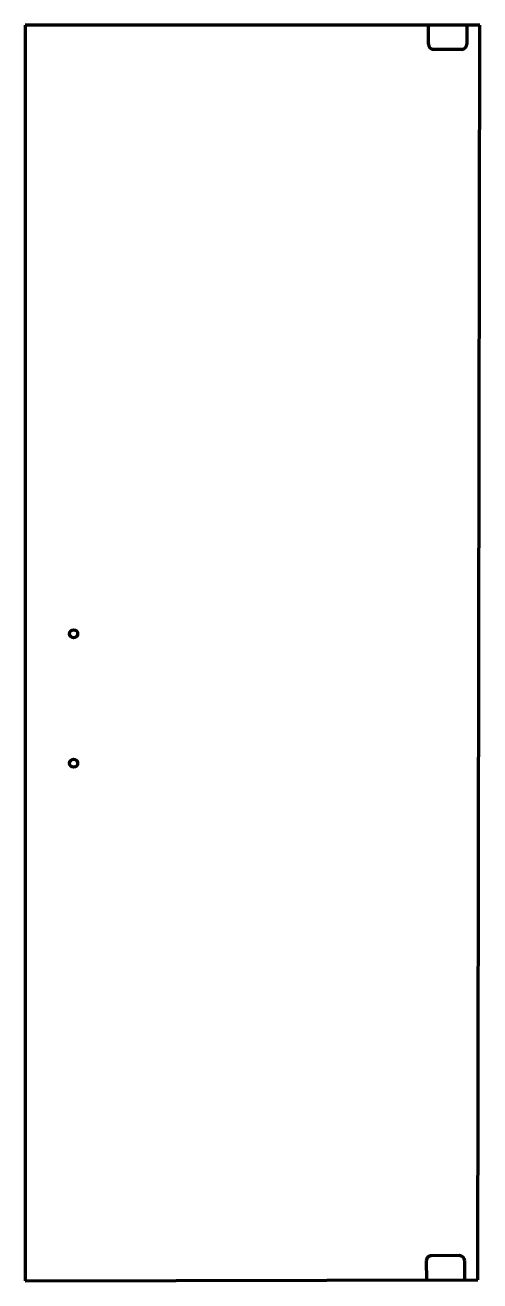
# Model space of a CAD drawing. Header units: inches. Extents: x 0 to 28.1, y 0 to 77.6.
import ezdxf

# ---------------------------------------------------------------- set-up
doc = ezdxf.new("R2010")
doc.units = ezdxf.units.IN
doc.header["$MEASUREMENT"] = 0
doc.layers.add('1', color=7, linetype='Continuous')

msp = doc.modelspace()

# ---------------------------------------------------------------- linework, layer by layer
at = {"color": 7, "lineweight": 90}
for p, q in [((0, 77.625), (0, 0)), ((28.125, 77.625), (0, 77.625)), ((28, 0.062), (28.125, 77.625)), ((0, 0), (28, 0.062))]:
    msp.add_line(p, q, dxfattribs=at)
at = {"layer": '1', "color": 1, "lineweight": 90}
for p, q in [((24.938, 76.438), (24.938, 77.625)), ((27.312, 77.625), (27.312, 76.438)), ((27, 76.125), (25.25, 76.125)), ((26.872, 1.56), (25.122, 1.556)), ((24.81, 1.243), (24.813, 0.055)), ((27.187, 0.061), (27.185, 1.248))]:
    msp.add_line(p, q, dxfattribs=at)
for centre in [(3, 40), (3, 32)]:
    msp.add_circle(centre, 0.25, dxfattribs=at)
for centre, start, end in [((25.25, 76.438), 180, 270), ((27, 76.438), 270, 360), ((25.122, 1.244), 90.12789, 180.12789), ((26.872, 1.247), 0.12789, 90.12789)]:
    msp.add_arc(centre, 0.312, start, end, dxfattribs=at)

doc.saveas('drawing.dxf')
